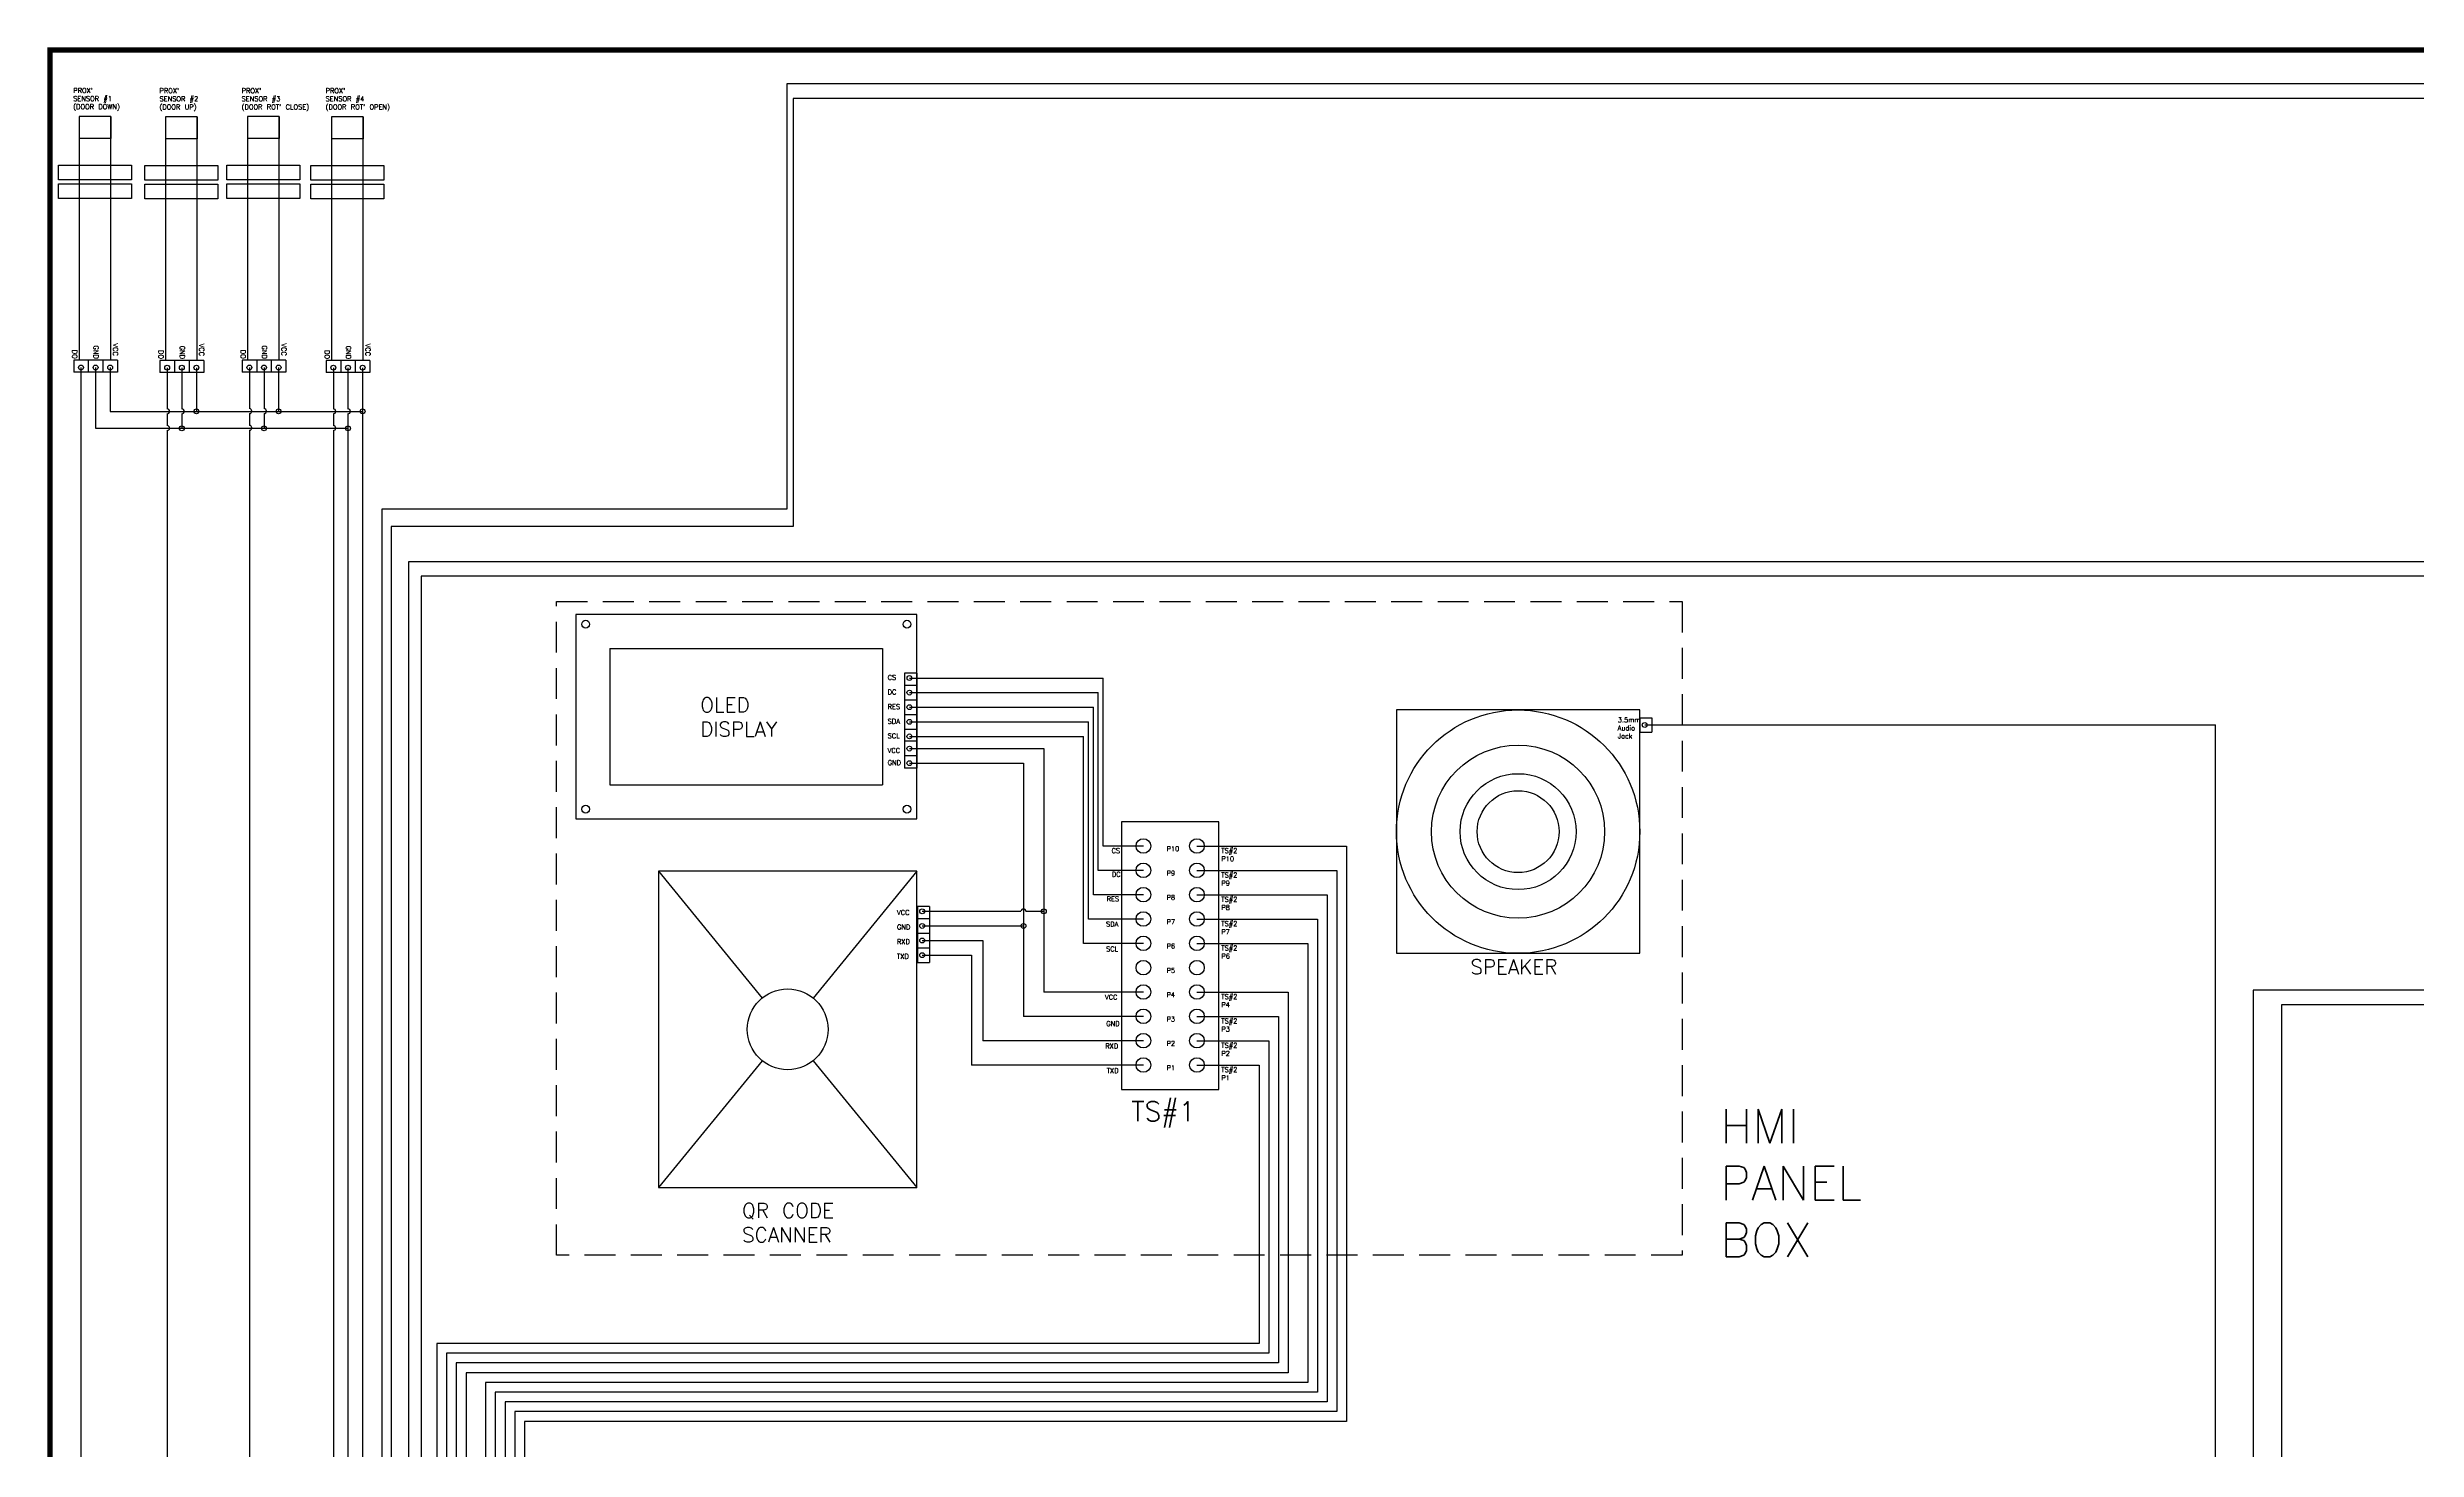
# Model space of a CAD drawing. Header units: millimetres. Extents: x -3139 to 3392, y -3139 to 3139.
# Drawn here: x 2518.9 to 3005.5, y -107 to 181.2 of the extents above; entities that cross this region are included whole.
import ezdxf

# ---------------------------------------------------------------- set-up
doc = ezdxf.new("R2010")
doc.units = ezdxf.units.MM
doc.linetypes.add('HIDDEN', pattern=[9.525, 6.35, -3.175])
doc.layers.add('A1', color=1, linetype='Continuous')
doc.styles.get("Standard").update_dxf_attribs({"font": 'txt.shx'})

# ---------------------------------------------------------------- blocks, each defined once
blk = doc.blocks.new('terminal strip(10pin)')
at = {"color": 6}
for p, q in [((-338.03, -242.62), (-358.03, -242.62)), ((-358.03, -242.62), (-358.03, -297.62)), ((-338.03, -297.62), (-338.03, -242.62)), ((-358.03, -297.62), (-338.03, -297.62))]:
    blk.add_line(p, q, dxfattribs=at)
for centre in [(-353.53, -247.62), (-342.53, -247.62), (-353.53, -252.62), (-342.53, -252.62), (-353.53, -257.62), (-342.53, -257.62), (-353.53, -262.62), (-342.53, -262.62), (-353.53, -267.62), (-342.53, -267.62), (-353.53, -272.62), (-342.53, -272.62), (-353.53, -277.62), (-342.53, -277.62), (-353.53, -282.62), (-342.53, -282.62), (-353.53, -287.62), (-342.53, -287.62), (-353.53, -292.62), (-342.53, -292.62)]:
    blk.add_circle(centre, 1.5, dxfattribs=at)

msp = doc.modelspace()

# ---------------------------------------------------------------- linework, layer by layer
at = {"color": 1}
for p, q in [((3053.55, 173.67), (2670.78, 173.67)), ((2670.78, 173.67), (2670.78, 86.27)), ((2531.81, 115.4), (2531.81, 106.38)), ((2549.52, 115.35), (2549.52, 106.33)), ((2566.4, 115.4), (2566.4, 106.38)), ((2583.65, 115.35), (2583.65, -231.81)), ((2531.81, 106.38), (2583.65, 106.38)), ((2670.78, 86.27), (2587.62, 86.27)), ((2587.62, 86.27), (2587.62, -206.19)), ((3053.69, 75.48), (2593.06, 75.48)), ((2593.06, 75.48), (2593.06, -198.66)), ((2695.96, 37.09), (2723.57, 37.09)), ((2723.57, 37.09), (2723.57, -12.94)), ((2698.59, 3.65), (2718.88, 3.65)), ((2719.88, 3.65), (2723.57, 3.65)), ((2744.02, -12.94), (2723.57, -12.94)), ((2755.02, -12.94), (2773.77, -12.94)), ((2773.77, -12.94), (2773.77, -91.14)), ((3053.55, -12.55), (2971.93, -12.55)), ((2971.93, -12.55), (2971.93, -257.77)), ((2773.77, -91.14), (2604.9, -91.14)), ((2604.9, -91.14), (2604.9, -143.18))]:
    msp.add_line(p, q, dxfattribs=at)
for p, q in [((3053.55, 170.67), (2672.1, 170.67)), ((2672.1, 170.67), (2672.1, 82.74)), ((2525.44, 166.94), (2525.44, 116.94)), ((2531.94, 166.94), (2525.44, 166.94)), ((2531.94, 116.94), (2531.94, 166.94)), ((2531.94, 166.94), (2531.94, 162.44)), ((2543.16, 166.9), (2543.16, 116.9)), ((2549.66, 166.9), (2543.16, 166.9)), ((2549.66, 116.9), (2549.66, 166.9)), ((2549.66, 166.9), (2549.66, 162.4)), ((2560.04, 166.94), (2560.04, 116.94)), ((2566.54, 166.94), (2560.04, 166.94)), ((2566.54, 116.94), (2566.54, 166.94)), ((2566.54, 166.94), (2566.54, 162.44)), ((2577.29, 166.9), (2577.29, 116.9)), ((2583.79, 166.9), (2577.29, 166.9)), ((2583.79, 116.9), (2583.79, 166.9)), ((2583.79, 166.9), (2583.79, 162.4)), ((2531.94, 162.44), (2525.44, 162.44)), ((2549.66, 162.4), (2543.16, 162.4)), ((2566.54, 162.44), (2560.04, 162.44)), ((2583.79, 162.4), (2577.29, 162.4)), ((2521.19, 153.94), (2521.19, 156.94)), ((2521.19, 156.94), (2528.69, 156.94)), ((2528.69, 156.94), (2536.19, 156.94)), ((2536.19, 156.94), (2536.19, 153.94)), ((2538.91, 153.9), (2538.91, 156.9)), ((2538.91, 156.9), (2546.41, 156.9)), ((2546.41, 156.9), (2553.91, 156.9)), ((2553.91, 156.9), (2553.91, 153.9)), ((2555.79, 153.94), (2555.79, 156.94)), ((2555.79, 156.94), (2563.29, 156.94)), ((2563.29, 156.94), (2570.79, 156.94)), ((2570.79, 156.94), (2570.79, 153.94)), ((2573.04, 153.9), (2573.04, 156.9)), ((2573.04, 156.9), (2580.54, 156.9)), ((2580.54, 156.9), (2588.04, 156.9)), ((2588.04, 156.9), (2588.04, 153.9)), ((2536.19, 153.94), (2521.19, 153.94)), ((2521.19, 150.12), (2521.19, 153.12)), ((2521.19, 153.12), (2528.69, 153.12)), ((2528.69, 153.12), (2536.19, 153.12)), ((2536.19, 153.12), (2536.19, 150.12)), ((2553.91, 153.9), (2538.91, 153.9)), ((2538.91, 150.07), (2538.91, 153.07)), ((2538.91, 153.07), (2546.41, 153.07)), ((2546.41, 153.07), (2553.91, 153.07)), ((2553.91, 153.07), (2553.91, 150.07)), ((2570.79, 153.94), (2555.79, 153.94)), ((2555.79, 150.12), (2555.79, 153.12)), ((2555.79, 153.12), (2563.29, 153.12)), ((2563.29, 153.12), (2570.79, 153.12)), ((2570.79, 153.12), (2570.79, 150.12)), ((2588.04, 153.9), (2573.04, 153.9)), ((2573.04, 150.07), (2573.04, 153.07)), ((2573.04, 153.07), (2580.54, 153.07)), ((2580.54, 153.07), (2588.04, 153.07)), ((2588.04, 153.07), (2588.04, 150.07)), ((2536.19, 150.12), (2521.19, 150.12)), ((2553.91, 150.07), (2538.91, 150.07)), ((2570.79, 150.12), (2555.79, 150.12)), ((2588.04, 150.07), (2573.04, 150.07)), ((2525.44, 116.94), (2531.94, 116.94)), ((2543.16, 116.9), (2549.66, 116.9)), ((2560.04, 116.94), (2566.54, 116.94)), ((2577.29, 116.9), (2583.79, 116.9)), ((2528.81, 115.4), (2528.81, 102.94)), ((2546.52, 115.35), (2546.52, 106.88)), ((2563.4, 115.4), (2563.4, 106.93)), ((2580.65, 115.35), (2580.65, 106.88)), ((2528.81, 102.94), (2580.65, 102.94)), ((2546.52, 105.88), (2546.52, 102.89)), ((2563.4, 105.93), (2563.4, 102.94)), ((2580.65, 105.88), (2580.65, 102.89)), ((2580.65, 102.89), (2580.65, -233.4)), ((2672.1, 82.74), (2589.51, 82.74)), ((2589.51, 82.74), (2589.51, -202.79)), ((3053.69, 72.48), (2595.68, 72.48)), ((2595.68, 72.48), (2595.68, -193.24)), ((2697.46, 64.64), (2627.46, 64.64)), ((2627.46, 64.64), (2627.46, 22.64)), ((2697.46, 22.64), (2697.46, 64.64)), ((2634.46, 57.64), (2690.46, 57.64)), ((2634.46, 57.64), (2634.46, 29.64)), ((2690.46, 57.64), (2690.46, 29.64)), ((2845.98, 45.02), (2795.98, 45.02)), ((2795.98, 45.02), (2795.98, -4.98)), ((2845.98, -4.98), (2845.98, 45.02)), ((2695.96, 34.09), (2719.38, 34.09)), ((2719.38, 34.09), (2719.38, -17.94)), ((2634.46, 29.64), (2690.46, 29.64)), ((2627.46, 22.64), (2697.46, 22.64)), ((2697.46, 11.9), (2644.46, 11.9)), ((2644.46, 11.9), (2644.46, -53.1)), ((2644.46, 11.9), (2665.71, -14.17)), ((2697.46, 11.9), (2676.2, -14.17)), ((2697.46, -53.1), (2697.46, 11.9)), ((2698.59, 0.65), (2719.38, 0.65)), ((2795.98, -4.98), (2845.98, -4.98)), ((2744.02, -17.94), (2719.38, -17.94)), ((2755.02, -17.94), (2771.77, -17.94)), ((2771.77, -17.94), (2771.77, -89.14)), ((3053.55, -15.55), (2977.81, -15.55)), ((2977.81, -15.55), (2977.81, -258.69)), ((2665.71, -27.04), (2644.46, -53.1)), ((2676.2, -27.04), (2697.46, -53.1)), ((2644.46, -53.1), (2697.46, -53.1)), ((2771.77, -89.14), (2602.9, -89.14)), ((2602.9, -89.14), (2602.9, -144.73))]:
    msp.add_line(p, q)
at = {"color": 3}
for p, q in [((2524.31, 116.9), (2524.31, 114.4)), ((2533.31, 116.9), (2524.31, 116.9)), ((2527.31, 116.9), (2527.31, 114.4)), ((2530.31, 116.9), (2530.31, 114.4)), ((2533.31, 116.9), (2533.31, 114.4)), ((2542.02, 116.85), (2542.02, 114.35)), ((2551.02, 116.85), (2542.02, 116.85)), ((2545.02, 116.85), (2545.02, 114.35)), ((2548.02, 116.85), (2548.02, 114.35)), ((2551.02, 116.85), (2551.02, 114.35)), ((2558.9, 116.9), (2558.9, 114.4)), ((2567.9, 116.9), (2558.9, 116.9)), ((2561.9, 116.9), (2561.9, 114.4)), ((2564.9, 116.9), (2564.9, 114.4)), ((2567.9, 116.9), (2567.9, 114.4)), ((2576.15, 116.85), (2576.15, 114.35)), ((2585.15, 116.85), (2576.15, 116.85)), ((2579.15, 116.85), (2579.15, 114.35)), ((2582.15, 116.85), (2582.15, 114.35)), ((2585.15, 116.85), (2585.15, 114.35)), ((2533.31, 114.4), (2524.31, 114.4)), ((2525.81, 115.4), (2525.81, -250.2)), ((2551.02, 114.35), (2542.02, 114.35)), ((2543.52, 115.35), (2543.52, 106.88)), ((2567.9, 114.4), (2558.9, 114.4)), ((2560.4, 115.4), (2560.4, 106.93)), ((2585.15, 114.35), (2576.15, 114.35)), ((2577.65, 115.35), (2577.65, 106.88)), ((2543.52, 105.88), (2543.52, 103.44)), ((2543.52, 102.44), (2543.52, -245.16)), ((2560.4, 105.93), (2560.4, 103.49)), ((2560.4, 102.49), (2560.4, -240.16)), ((2577.65, 105.88), (2577.65, 103.44)), ((2577.65, 102.44), (2577.65, -235.16)), ((2697.46, 52.59), (2694.96, 52.59)), ((2694.96, 52.59), (2694.96, 33.09)), ((2694.96, 50.09), (2697.46, 50.09)), ((2695.96, 51.59), (2735.74, 51.59)), ((2697.46, 52.59), (2697.46, 33.09)), ((2735.74, 17.06), (2735.74, 51.59)), ((2694.96, 47.09), (2697.46, 47.09)), ((2694.96, 44.09), (2697.46, 44.09)), ((2695.96, 48.59), (2734.74, 48.59)), ((2695.96, 45.59), (2733.74, 45.59)), ((2733.74, 7.06), (2733.74, 45.59)), ((2734.74, 12.06), (2734.74, 48.59)), ((2694.96, 41.09), (2697.46, 41.09)), ((2695.96, 42.59), (2732.74, 42.59)), ((2695.96, 39.59), (2731.74, 39.59)), ((2731.74, -2.94), (2731.74, 39.59)), ((2732.74, 2.06), (2732.74, 42.59)), ((2845.98, 43.44), (2848.48, 43.44)), ((2845.98, 43.44), (2845.98, 40.44)), ((2845.98, 40.44), (2848.48, 40.44)), ((2846.98, 41.94), (2964.2, 41.94)), ((2848.48, 43.44), (2848.48, 40.44)), ((2964.2, -145.9), (2964.2, 41.94)), ((2697.46, 38.59), (2694.96, 38.59)), ((2697.46, 35.59), (2694.96, 35.59)), ((2697.46, 33.09), (2694.96, 33.09)), ((2744.02, 17.06), (2735.74, 17.06)), ((2755.02, 17.06), (2785.77, 17.06)), ((2785.77, 17.06), (2785.77, -101.14)), ((2744.02, 12.06), (2734.74, 12.06)), ((2755.02, 12.06), (2783.77, 12.06)), ((2783.77, 12.06), (2783.77, -99.14)), ((2744.02, 7.06), (2733.74, 7.06)), ((2755.02, 7.06), (2781.77, 7.06)), ((2781.77, 7.06), (2781.77, -97.14)), ((2700.09, 4.65), (2697.59, 4.65)), ((2697.59, 4.65), (2697.59, -6.85)), ((2697.59, 2.15), (2700.09, 2.15)), ((2700.09, 4.65), (2700.09, -6.85)), ((2744.02, 2.06), (2732.74, 2.06)), ((2755.02, 2.06), (2779.77, 2.06)), ((2779.77, 2.06), (2779.77, -95.14)), ((2697.59, -0.85), (2700.09, -0.85)), ((2697.59, -3.85), (2700.09, -3.85)), ((2698.59, -2.35), (2711.03, -2.35)), ((2711.03, -2.35), (2711.03, -22.94)), ((2744.02, -2.94), (2731.74, -2.94)), ((2755.02, -2.94), (2777.77, -2.94)), ((2777.77, -2.94), (2777.77, -93.14)), ((2697.59, -6.85), (2700.09, -6.85)), ((2698.59, -5.35), (2708.74, -5.35)), ((2708.74, -5.35), (2708.74, -27.94)), ((2744.02, -22.94), (2711.03, -22.94)), ((2755.02, -22.94), (2769.77, -22.94)), ((2769.77, -22.94), (2769.77, -87.14)), ((2744.02, -27.94), (2708.74, -27.94)), ((2755.02, -27.94), (2767.77, -27.94)), ((2767.77, -27.94), (2767.77, -85.14)), ((2767.77, -85.14), (2598.9, -85.14)), ((2598.9, -85.14), (2598.9, -148.77)), ((2769.77, -87.14), (2600.9, -87.14)), ((2600.9, -87.14), (2600.9, -146.73)), ((2777.77, -93.14), (2608.9, -93.14)), ((2608.9, -93.14), (2608.9, -140.73)), ((2779.77, -95.14), (2610.9, -95.14)), ((2610.9, -95.14), (2610.9, -138.73)), ((2781.77, -97.14), (2612.9, -97.14)), ((2612.9, -97.14), (2612.9, -136.73)), ((2783.77, -99.14), (2614.9, -99.14)), ((2614.9, -99.14), (2614.9, -134.73)), ((2785.77, -101.14), (2616.9, -101.14)), ((2616.9, -101.14), (2616.9, -132.73))]:
    msp.add_line(p, q, dxfattribs=at)
at = {"linetype": 'HIDDEN'}
msp.add_lwpolyline([(2623.49, 67.29), (2854.65, 67.29), (2854.65, -67.02), (2623.49, -67.02)], close=True, dxfattribs=at)
at = {"color": 3}
for centre in [(2525.81, 115.4), (2528.81, 115.4), (2531.81, 115.4), (2543.52, 115.35), (2546.52, 115.35), (2549.52, 115.35), (2560.4, 115.4), (2563.4, 115.4), (2566.4, 115.4), (2577.65, 115.35), (2580.65, 115.35), (2583.65, 115.35), (2695.96, 51.59), (2695.96, 48.59), (2695.96, 45.59), (2695.96, 42.59), (2695.96, 39.59), (2846.98, 41.94), (2695.96, 37.09), (2695.96, 34.09), (2698.59, 3.65), (2698.59, 0.65), (2698.59, -2.35), (2698.59, -5.35)]:
    msp.add_circle(centre, 0.5, dxfattribs=at)
for centre, radius in [((2546.52, 102.89), 0.5), ((2563.4, 102.89), 0.5), ((2580.65, 102.89), 0.5), ((2629.46, 62.64), 0.8), ((2695.46, 62.64), 0.8), ((2820.98, 20.02), 25), ((2820.98, 20.02), 17.78), ((2820.98, 20.02), 11.91), ((2629.46, 24.64), 0.8), ((2695.46, 24.64), 0.8), ((2820.98, 20.02), 8.41), ((2719.38, 0.65), 0.5), ((2670.96, -20.6), 8.3)]:
    msp.add_circle(centre, radius)
at = {"color": 1}
for centre in [(2549.52, 106.38), (2566.4, 106.38), (2583.65, 106.38), (2723.57, 3.65)]:
    msp.add_circle(centre, 0.5, dxfattribs=at)
at = {"color": 3}
for centre in [(2543.52, 106.38), (2543.52, 102.94), (2560.4, 106.43), (2560.4, 102.99), (2577.65, 106.38), (2577.65, 102.94)]:
    msp.add_arc(centre, 0.5, 270, 90, dxfattribs=at)
for centre in [(2546.52, 106.38), (2563.4, 106.43), (2580.65, 106.38)]:
    msp.add_arc(centre, 0.5, 270, 90)
at = {"color": 1}
msp.add_arc((2719.38, 3.65), 0.5, 0, 180, dxfattribs=at)
at = {"layer": 'A1', "color": 7, "const_width": 1.08}
msp.add_lwpolyline([(2519.45, -422.02), (3388.85, -422.02), (3388.85, 180.62), (2519.45, 180.62)], close=True, dxfattribs=at)

# ---------------------------------------------------------------- block references
msp.add_blockref('terminal strip(10pin)', (3097.55, 264.69))

# ---------------------------------------------------------------- texts
at = {"color": 3, "linetype": 'Continuous'}
msp.add_text('TS#1', height=4, dxfattribs=at).set_placement((2741.52, -39.43))
at = {"char_height": 1, "attachment_point": 1}
for s, insert, width in [("PROX'\\PSENSOR #1\\P(DOOR DOWN)", (2524.21, 172.8), 25.4643), ("PROX'\\PSENSOR #2\\P(DOOR UP)", (2541.93, 172.75), 25.4643), ("PROX'\\PSENSOR #3\\P(DOOR ROT' CLOSE)", (2558.8, 172.75), 25.4643), ("PROX'\\PSENSOR #4\\P(DOOR ROT' OPEN)", (2576.05, 172.75), 25.4643), ('{\\H3x;OLED DISPLAY}', (2652.99, 47.56), 25.4643), ('{\\H3x;SPEAKER}', (2811.17, -6.27), 4.6936), ('{\\H7x;HMI PANEL BOX}', (2862.52, -37.01), 4.6936), ('{\\H3x;QR CODE SCANNER}', (2661.59, -56.32), 25.4643)]:
    msp.add_mtext(s, dxfattribs=dict(at, insert=insert, width=width))
at = {"color": 3, "char_height": 1, "width": 4.6936, "attachment_point": 1, "rotation": 270}
for s, insert in [('DO', (2525.03, 119.03)), ('GND', (2529.41, 119.91)), ('VCC', (2533.4, 120.35)), ('DO', (2542.74, 118.98)), ('GND', (2547.13, 119.86)), ('VCC', (2551.11, 120.3)), ('DO', (2559.62, 119.03)), ('GND', (2564, 119.91)), ('VCC', (2567.99, 120.35)), ('DO', (2576.87, 118.98)), ('GND', (2581.25, 119.86)), ('VCC', (2585.24, 120.3))]:
    msp.add_mtext(s, dxfattribs=dict(at, insert=insert))
at = {"color": 3, "char_height": 1, "width": 4.6936, "attachment_point": 1}
for s, insert in [('CS', (2691.49, 52.2)), ('DC', (2691.49, 49.2)), ('RES', (2691.49, 46.2)), ('SDA', (2691.49, 43.2)), ('SCL', (2691.49, 40.2)), ('3.5mm Audio\\PJack', (2841.45, 43.49)), ('VCC', (2691.49, 37.2)), ('GND', (2691.49, 34.7)), ('CS', (2737.48, 16.61)), ('P10', (2748.77, 17)), ('TS#2\\PP10', (2760.02, 16.61)), ('DC', (2737.54, 11.74)), ('P9', (2748.77, 12)), ('TS#2\\PP9', (2760.02, 11.61)), ('RES', (2736.46, 6.71)), ('P8', (2748.77, 7)), ('TS#2\\PP8', (2760.02, 6.61)), ('VCC', (2693.41, 3.91)), ('GND', (2693.41, 0.91)), ('SDA', (2736.34, 1.52)), ('P7', (2748.77, 2)), ('TS#2\\PP7', (2760.02, 1.61)), ('RXD', (2693.41, -2.09)), ('SCL', (2736.36, -3.58)), ('P6', (2748.77, -3)), ('TS#2\\PP6', (2760.02, -3.39)), ('TXD', (2693.41, -5.09)), ('P5', (2748.77, -8)), ('VCC', (2736.13, -13.49)), ('P4', (2748.77, -13)), ('TS#2\\PP4', (2760.02, -13.39)), ('GND', (2736.39, -18.92)), ('P3', (2748.77, -18)), ('TS#2\\PP3', (2760.02, -18.39)), ('RXD\\P', (2736.2, -23.54)), ('P2', (2748.77, -23)), ('TS#2\\PP2', (2760.02, -23.39)), ('TXD\\P', (2736.48, -28.57)), ('P1', (2748.77, -28)), ('TS#2\\PP1', (2760.02, -28.39))]:
    msp.add_mtext(s, dxfattribs=dict(at, insert=insert))

doc.saveas('drawing.dxf')
